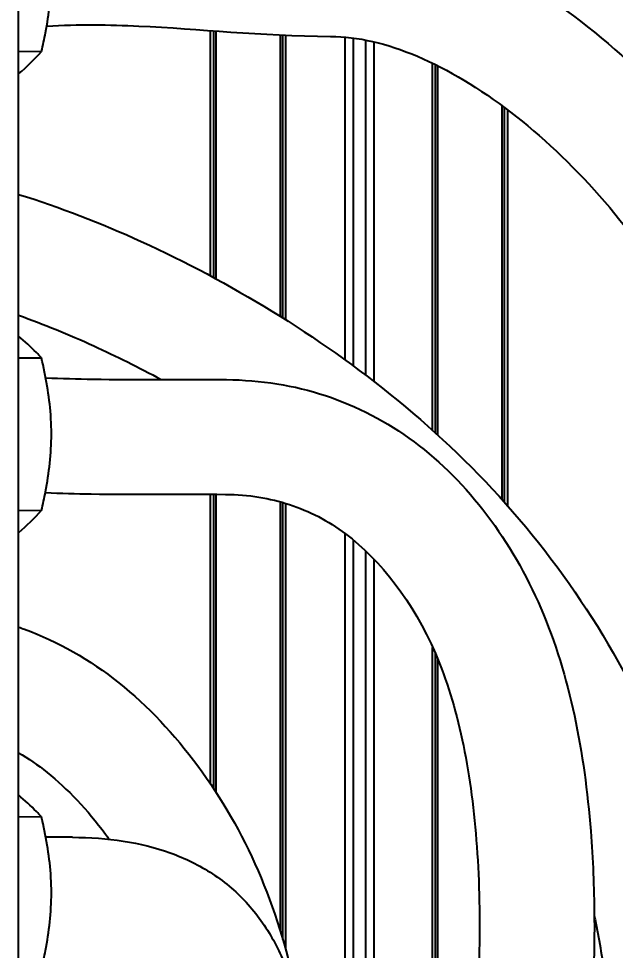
# Model space of a CAD drawing. Header units: millimetres. Extents: x 0 to 10500, y 0 to 7425.
# Drawn here: x 6975.1 to 7084.3, y 5793.3 to 5963.8 of the extents above; entities that cross this region are included whole.
import ezdxf

# ---------------------------------------------------------------- set-up
doc = ezdxf.new("R2010")
doc.units = ezdxf.units.MM
doc.header["$LTSCALE"] = 577.5
doc.layers.get('0').update_dxf_attribs({"linetype": 'CONTINUOUS'})
doc.styles.add('TEXTSTYLE_2', font='txt', dxfattribs={"width": 0.8})
doc.dimstyles.new('DIMSTYLE_1', dxfattribs={"dimtxt": 75, "dimasz": 3.5, "dimexe": 1.5, "dimexo": 1.5, "dimgap": 18.75, "dimtad": 1, "dimdec": 1, "dimtxsty": 'TEXTSTYLE_2', "dimblk": '_FILLED', "dimblk1": '_FILLED', "dimblk2": '_FILLED', "dimcen": 0.09, "dimadec": 1, "dimazin": 2, "dimtp": 0.1, "dimtm": 0.1, "dimtfac": 1, "dimtdec": 1, "dimtofl": 0, "dimtmove": 0, "dimatfit": 3, "dimldrblk": '_FILLED', "dimfxl": 1, "dimtolj": 1, "dimarcsym": 0})

# ---------------------------------------------------------------- blocks, each defined once
blk = doc.blocks.new('_FILLED')
at = {"color": 0, "linetype": 'ByBlock'}
blk.add_solid([(0, 0), (-1, 0.214), (-1, -0.214)], dxfattribs=at)
blk = doc.blocks.new('*D2')
at = {"color": 2, "linetype": 'Continuous', "transparency": 16777216}
for p, q in [((6517.06, 6087.82), (7463.5, 6087.82)), ((7463.5, 6087.82), (7483.75, 6087.82)), ((7482.25, 6087.82), (7482.25, 5216)), ((7482.25, 4344.17), (7482.25, 5216)), ((7017.54, 4344.17), (7463.5, 4344.17)), ((7463.5, 4344.17), (7483.75, 4344.17))]:
    blk.add_line(p, q, dxfattribs=at)
at = {"color": 2, "linetype": 'Continuous', "transparency": 16777216, "xscale": 3.5, "yscale": 3.5, "zscale": 3.5}
for p, rotation in [((7482.25, 6087.82), 90), ((7482.25, 4344.17), 270)]:
    blk.add_blockref('_FILLED', p, dxfattribs=dict(at, rotation=rotation))
at = {"color": 2, "linetype": 'Continuous', "transparency": 16777216, "insert": (7388.5, 5216), "char_height": 75, "width": 360, "attachment_point": 2, "rotation": 90, "line_spacing_factor": 0.9, "style": 'TEXTSTYLE_2'}
blk.add_mtext('(1743)', dxfattribs=at)

msp = doc.modelspace()

# ---------------------------------------------------------------- linework, layer by layer
at = {"color": 7, "linetype": 'Continuous'}
for p, q in [((6975.1, 5646.07), (6975.1, 6047.44)), ((6975.1, 5957.86), (6979.28, 5957.82)), ((6975.1, 5901.75), (6979.28, 5901.71)), ((6975.1, 5873.86), (6979.28, 5873.82)), ((6975.1, 5817.75), (6979.28, 5817.72))]:
    msp.add_line(p, q, dxfattribs=at)
at = {"color": 6, "linetype": 'Continuous'}
for p, q in [((7010.23, 5916.73), (7010.23, 5961.63)), ((7010.73, 5961.6), (7010.73, 5916.46)), ((7011.23, 5916.19), (7011.23, 5961.56)), ((7022.93, 5960.84), (7022.93, 5909.33)), ((7023.43, 5909.01), (7023.43, 5960.82)), ((7023.93, 5960.8), (7023.93, 5908.69)), ((7034.78, 5960.44), (7034.78, 5901.36)), ((7036.28, 5960.28), (7036.28, 5900.26)), ((7038.58, 5959.9), (7038.58, 5898.54)), ((7040.08, 5959.57), (7040.08, 5897.41)), ((7050.82, 5888.44), (7050.82, 5955.67)), ((7051.32, 5955.42), (7051.32, 5888)), ((7051.82, 5887.55), (7051.82, 5955.17)), ((7063.52, 5947.89), (7063.52, 5875.79)), ((7064.02, 5875.23), (7064.02, 5947.51)), ((7064.52, 5947.14), (7064.52, 5874.68)), ((7010.23, 5823.68), (7010.23, 5876.76)), ((7010.73, 5876.76), (7010.73, 5822.93)), ((7011.23, 5822.18), (7011.23, 5876.75)), ((7022.93, 5875.4), (7022.93, 5796.91)), ((7023.43, 5795.29), (7023.43, 5875.25)), ((7023.93, 5875.1), (7023.93, 5793.54)), ((7034.78, 5869.61), (7034.78, 5721.27)), ((7036.28, 5868.43), (7036.28, 5719.77)), ((7038.58, 5866.39), (7038.58, 5717.47)), ((7040.08, 5864.9), (7040.08, 5715.97)), ((7050.82, 5726.14), (7050.82, 5848.74)), ((7051.32, 5847.64), (7051.32, 5728.86)), ((7051.82, 5731.67), (7051.82, 5846.43))]:
    msp.add_line(p, q, dxfattribs=at)
at = {"color": 7, "linetype": 'Continuous'}
for centre, radius, start, end in [((6948.56, 5985.21), 41.16, 310.1728, 318.2867), ((6948.56, 5901.21), 41.16, 310.1728, 318.2867), ((6968.51, 3782.91), 2031.14, 89.53666, 89.6742)]:
    msp.add_arc(centre, radius, start, end, dxfattribs=at)
for points, knots in [([(7032.35, 5981.58), (7040.6, 5981.51), (7056.66, 5977.49), (7078.33, 5964.14), (7097.53, 5946.02), (7113.98, 5923.79), (7127.04, 5898.47), (7136.84, 5871.37), (7143.6, 5843.45), (7148.36, 5805.14), (7146.87, 5775.48), (7143.48, 5756.28)], [0, 0, 0, 0, 0.1, 0.2, 0.3, 0.4, 0.5, 0.6, 0.7, 0.8, 1, 1, 1, 1]), ([(6979.28, 5957.82), (6979.55, 5958.95), (6980.55, 5963.53), (6981.09, 5968.22), (6981.09, 5971.75)], [0, 0, 0, 0, 0.247255, 1, 1, 1, 1]), ([(6980.23, 5962.47), (6986.11, 5962.8), (7002.69, 5962.59), (7019.19, 5960.69), (7032.18, 5960.58)], [0, 0, 0, 0, 0.332187, 1, 1, 1, 1]), ([(7032.18, 5960.58), (7037.09, 5960.54), (7047.83, 5958.08), (7065.29, 5947.51), (7081.68, 5932.08), (7096.01, 5912.75), (7107.69, 5890.15), (7116.69, 5865.32), (7122.9, 5839.65), (7127.25, 5804.6), (7125.88, 5777.38), (7122.8, 5759.93)], [0, 0, 0, 0, 0.1, 0.2, 0.3, 0.4, 0.5, 0.6, 0.7, 0.8, 1, 1, 1, 1]), ([(6975.1, 5931.66), (6982.62, 5929.3), (6998.3, 5923.28), (7021.57, 5910.84), (7044.78, 5894.59), (7066.08, 5874.32), (7083.7, 5849.89), (7096.67, 5822.32), (7104.35, 5792.05), (7104.21, 5770.72), (7102.34, 5760.08)], [0, 0, 0, 0, 0.115992, 0.242279, 0.368565, 0.494852, 0.621139, 0.747426, 0.873713, 1, 1, 1, 1]), ([(6975.1, 5909.52), (6979.69, 5907.88), (6988.39, 5904.34), (6997.07, 5900), (7001.16, 5897.77)], [0, 0, 0, 0, 0.52626, 1, 1, 1, 1]), ([(6979.28, 5901.71), (6978.98, 5902.04), (6977.66, 5903.43), (6976.24, 5904.73), (6975.11, 5905.67)], [0, 0, 0, 0, 0.233203, 1, 1, 1, 1]), ([(6981.09, 5887.75), (6981.09, 5888.94), (6980.92, 5893.64), (6980.09, 5898.29), (6979.28, 5901.71)], [0, 0, 0, 0, 0.252374, 1, 1, 1, 1]), ([(6980.05, 5898.09), (6982.98, 5897.96), (6993.77, 5897.64), (7004.41, 5897.81), (7013.11, 5897.74)], [0, 0, 0, 0, 0.266022, 1, 1, 1, 1]), ([(7013.11, 5897.74), (7019.37, 5897.69), (7031.57, 5895.78), (7053.41, 5884.32), (7069.29, 5862.92), (7077.3, 5836.48), (7079.86, 5817.36), (7080.38, 5804.8), (7080.42, 5799.56)], [0, 0, 0, 0, 0.149203, 0.298406, 0.596811, 0.746014, 0.895217, 1, 1, 1, 1]), ([(6979.28, 5873.82), (6979.55, 5874.95), (6980.55, 5879.53), (6981.09, 5884.23), (6981.09, 5887.75)], [0, 0, 0, 0, 0.247255, 1, 1, 1, 1]), ([(6979.98, 5877.08), (6982.84, 5876.95), (6994.11, 5876.64), (7004.55, 5876.81), (7012.93, 5876.74)], [0, 0, 0, 0, 0.246556, 1, 1, 1, 1]), ([(7012.93, 5876.74), (7017.18, 5876.71), (7024.93, 5875.43), (7038.4, 5868.46), (7050.18, 5853.35), (7056.62, 5832.29), (7059.17, 5813.72), (7059.69, 5793.39), (7058.36, 5772.35), (7055.31, 5751.15), (7052.7, 5736.66), (7051.41, 5729.33)], [0, 0, 0, 0, 0.1, 0.2, 0.4, 0.5, 0.6, 0.7, 0.8, 0.9, 1, 1, 1, 1]), ([(6975.11, 5852.45), (6975.47, 5852.32), (6981.94, 5850.02), (6993.88, 5843.18), (7008.45, 5827.69), (7019.65, 5808.22), (7026.37, 5786.36), (7029.5, 5763.54), (7030.12, 5740.18), (7028.49, 5716.73), (7024.92, 5694.22), (7022.17, 5679.72), (7020.89, 5672.5)], [0, 0, 0, 0, 0.006604, 0.116981, 0.227359, 0.337736, 0.448113, 0.558491, 0.668868, 0.779245, 0.889623, 1, 1, 1, 1]), ([(6975.1, 5829.44), (6976.85, 5828.42), (6982.33, 5824.65), (6987.94, 5818.76), (6991.45, 5813.92), (6991.68, 5813.6)], [0, 0, 0, 0, 0.301985, 0.953812, 1, 1, 1, 1]), ([(6979.28, 5817.72), (6978.98, 5818.04), (6977.66, 5819.44), (6976.24, 5820.73), (6975.11, 5821.67)], [0, 0, 0, 0, 0.233203, 1, 1, 1, 1]), ([(6981.09, 5803.76), (6981.09, 5804.94), (6980.92, 5809.64), (6980.09, 5814.3), (6979.28, 5817.72)], [0, 0, 0, 0, 0.252374, 1, 1, 1, 1]), ([(6984.93, 5813.98), (6991.39, 5813.93), (7000.35, 5812.67), (7010.78, 5807.59), (7017.38, 5801.91), (7022.25, 5794.8), (7025.4, 5786.79), (7027.04, 5778.17), (7027.35, 5765.97), (7024.57, 5750.24), (7018.63, 5730.66), (7011.64, 5709.77), (7005.59, 5692.24), (7002.12, 5682.05), (7001.15, 5679.15)], [0, 0, 0, 0, 0.119048, 0.178571, 0.238095, 0.297619, 0.357143, 0.416667, 0.47619, 0.595238, 0.714286, 0.833333, 0.952381, 1, 1, 1, 1]), ([(6979.28, 5789.83), (6979.55, 5790.96), (6980.55, 5795.53), (6981.09, 5800.23), (6981.09, 5803.76)], [0, 0, 0, 0, 0.247255, 1, 1, 1, 1]), ([(7080.42, 5799.56), (7080.44, 5797.34), (7080.38, 5787.61), (7079.65, 5776.19), (7078.64, 5767.14), (7078.46, 5765.63)], [0, 0, 0, 0, 0.198778, 0.866463, 1, 1, 1, 1]), ([(7080.42, 5799.56), (7081.17, 5796.13), (7083.26, 5784.08), (7083.13, 5772.09), (7081.66, 5763.73)], [0, 0, 0, 0, 0.285564, 1, 1, 1, 1])]:
    msp.add_open_spline(points, degree=3, knots=knots, dxfattribs=at)

# ---------------------------------------------------------------- dimensions: what is measured, and where the dimension line sits
at = {"color": 2, "linetype": 'Continuous'}
dim = msp.add_linear_dim(base=(7482.25, 6087.82), p1=(7016.04, 4344.17), p2=(6515.56, 6087.82), angle=90, text='(1743)', dimstyle='DIMSTYLE_1', dxfattribs=at)
dim.commit()
dim.dimension.update_dxf_attribs({"geometry": '*D2', "text_midpoint": (7482.25, 5216), "dimtype": 160})

doc.saveas('drawing.dxf')
